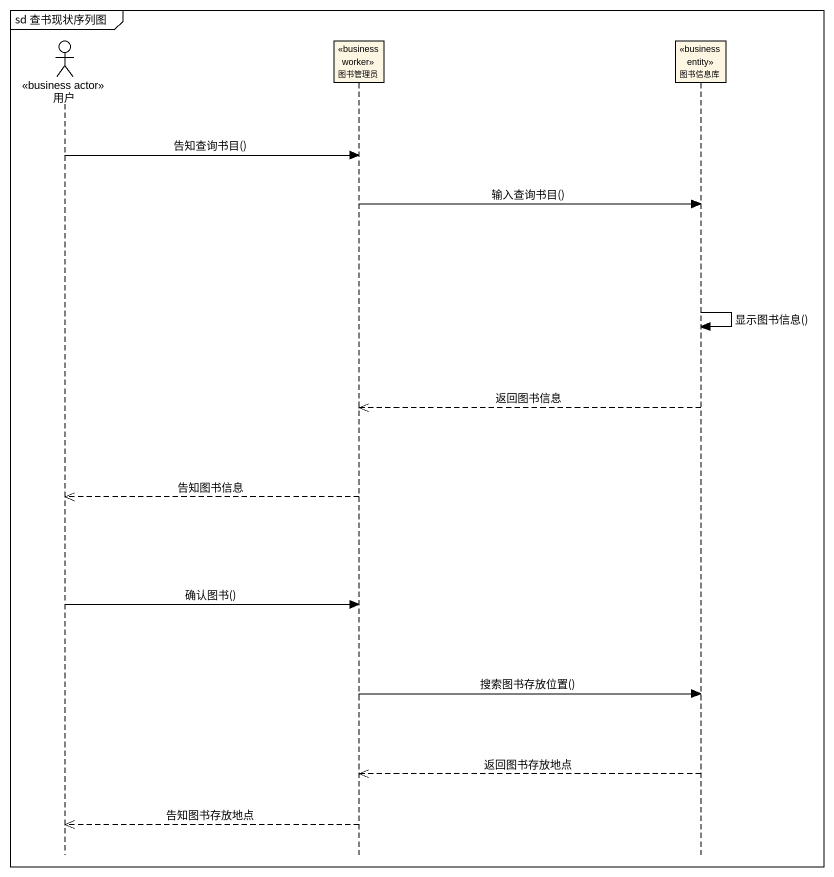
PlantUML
@startuml
mainframe sd 查书现状序列图
hide footbox
actor 用户 <<business actor>>
participant 图书管理员 <<business worker>>
participant 图书信息库 <<business entity>>

用户 -> 图书管理员 : 告知查询书目()
图书管理员 -> 图书信息库 : 输入查询书目()
图书信息库 -> 图书信息库 : 显示图书信息()
图书信息库 -->> 图书管理员 : 返回图书信息
图书管理员 -->> 用户 : 告知图书信息
用户 -> 图书管理员 : 确认图书()
图书管理员 -> 图书信息库 : 搜索图书存放位置()
图书信息库 -->> 图书管理员 : 返回图书存放地点
图书管理员 -->> 用户 : 告知图书存放地点
@enduml
